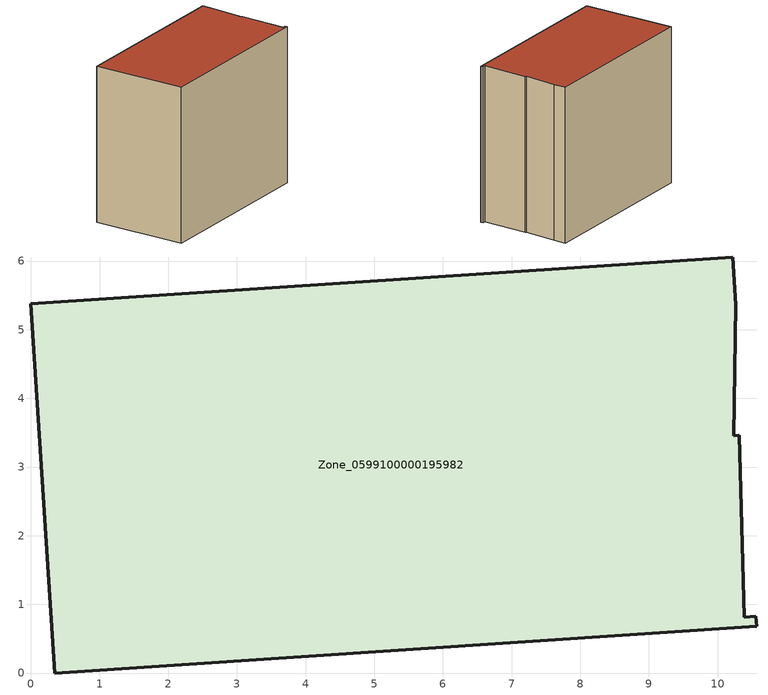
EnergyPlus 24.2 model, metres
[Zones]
Zone_0599100000195982
 floor ground (C_G): 10.24,3.46 10.32,3.46 10.39,0.81 10.56,0.82 10.57,0.68 0.35,0 0,5.38 10.22,6.06 10.27,5.37 z0
 wall outside (C_F): 0.35,0 10.57,0.68 10.56,0.82 10.39,0.81 10.32,3.46 10.24,3.46 10.27,5.37 10.22,6.06 0,5.38 0.35,0 z0:8.94
 roof outside (C_R): 10.32,3.46 10.24,3.46 10.27,5.37 10.22,6.06 0,5.38 0.35,0 10.57,0.68 10.56,0.82 10.39,0.81 z8.94
[BUILDING]
Pand.0599100000195982: North Axis=0; Terrain=City; Loads Convergence Tolerance Value=0.04; Temperature Convergence Tolerance Value=0.4; Solar Distribution=FullExterior; Maximum Number of Warmup Days=25; Minimum Number of Warmup Days=1
[Site:Location]
Rotterdam.The.Hague.AP_ZH_NLD Design_Conditions: Latitude=51.96; Longitude=4.45; Time Zone=1; Elevation=-4.5
[SITE:GROUNDTEMPERATURE:BUILDINGSURFACE]
18, 18, 18, 18, 18, 18, 18, 18, 18, 18, 18, 18
[MATERIAL] Thermal Absorptance=0.9; Solar Absorptance=0.7; Visible Absorptance=0.7
Name | Roughness | Thickness | Conductivity | Density | Specific Heat
G.TI.1946-1964 | MediumSmooth | 0.15 | 1 | 540 | 1210
F.TI.1946-1964 | Rough | 0.3 | 0.857143 | 1920 | 840
R.TI.1946-1964 | MediumRough | 0.2 | 0.277778 | 1500 | 1000
[CONSTRUCTION]
C_G: G.TI.1946-1964
C_F: F.TI.1946-1964
C_R: R.TI.1946-1964
[ZONE]
Zone_0599100000195982: Type=1; Multiplier=1; Ceiling Height=Autocalculate; Volume=Autocalculate; Floor Area=autocalculate; Part of Total Floor Area=Yes
[ZONEINFILTRATION:DESIGNFLOWRATE]
Infil_Zone_0599100000195982: Zone or ZoneList or Space or SpaceList=Zone_0599100000195982; Schedule=AlwaysOn; Design Flow Rate Calculation Method=Flow/Area; Flow Rate per Floor Area=0.003; Constant Term Coefficient=1; Temperature Term Coefficient=0; Velocity Term Coefficient=0; Velocity Squared Term Coefficient=0
[HVACTEMPLATE:ZONE:IDEALLOADSAIRSYSTEM]
Zone_0599100000195982: Maximum Heating Supply Air Temperature=50; Minimum Cooling Supply Air Temperature=13; Maximum Heating Supply Air Humidity Ratio=0.0156; Minimum Cooling Supply Air Humidity Ratio=0.0077; Heating Limit=NoLimit; Cooling Limit=NoLimit; Dehumidification Control Type=ConstantSensibleHeatRatio; Cooling Sensible Heat Ratio=0.7; Dehumidification Setpoint=60; Humidification Control Type=None; Humidification Setpoint=30; Outdoor Air Method=None; Outdoor Air Flow Rate per Person=0.00944; Outdoor Air Flow Rate per Zone Floor Area=0; Outdoor Air Flow Rate per Zone=0; Demand Controlled Ventilation Type=None; Outdoor Air Economizer Type=NoEconomizer; Heat Recovery Type=None; Sensible Heat Recovery Effectiveness=0.7; Latent Heat Recovery Effectiveness=0.65
[ZONECONTROL:THERMOSTAT]
ThermostatControl_Zone_0599100000195982: Zone or ZoneList=Zone_0599100000195982; Control Type Schedule=DualSetpointControlType; Control 1=Thermostat_Zone_0599100000195982; Temperature Difference Between Cutout And Setpoint=0
[THERMOSTATSETPOINT:DUALSETPOINT]
Thermostat_Zone_0599100000195982: Heating Setpoint Temperature Schedule=HeatingSetpoint_Zone_0599100000195982; Cooling Setpoint Temperature Schedule=CoolingSetpoint_Zone_0599100000195982
[SCHEDULE:COMPACT]
HeatingSetpoint_Zone_0599100000195982: Through: 12/31, For: AllDays, Until: 24:00, 21
CoolingSetpoint_Zone_0599100000195982: Through: 12/31, For: AllDays, Until: 24:00, 24
DualSetpointControlType: Through: 12/31, For: AllDays, Until: 24:00, 4
AlwaysOn: Through: 12/31, For: AllDays, Until: 24:00, 1
